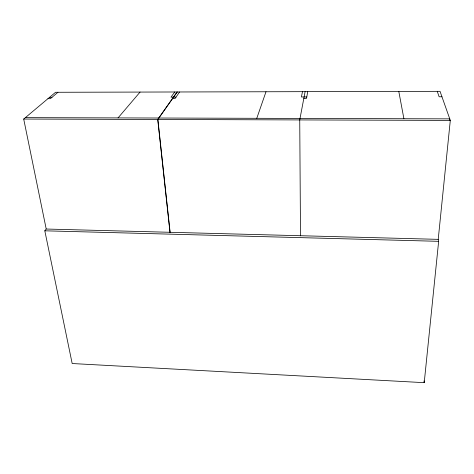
<?xml version="1.0" encoding="UTF-8"?>
<svg xmlns="http://www.w3.org/2000/svg" width="474" height="474" viewBox="0 0 474 474"><rect width="100%" height="100%" fill="white"/><g stroke="black" fill="none" stroke-linecap="round" stroke-linejoin="round"><path stroke-width="0.71" d="M449.613 120.283L449.755 118.861L25.371 117.641M438.219 239.352L46.221 229.031L44.811 230.808L72.178 363.528L424.218 382.672L438.646 241.325L438.219 239.352L450.3 120.402L440.032 91.328L55.565 92.282L23.7 119.045L46.197 228.912M307.733 91.654L306.53 98.391L303.828 98.396M305.108 91.66L299.74 119.922L300.504 235.839M302.477 91.666L301.417 96.969L306.785 96.963M256.784 118.304L265.997 91.76M179.581 91.974L175.024 98.539L172.465 98.545M177.211 91.98L157.872 119.472L170.142 232.592M177.086 91.98L157.729 119.472L170.018 232.586M174.716 91.986L171.025 97.158L175.99 97.146M118.05 117.907L140.067 92.069M57.941 92.276L50.374 98.681L47.945 98.687M49.557 97.33L51.974 97.324M441.952 96.773L439.12 96.773L437.259 91.334M23.7 119.045L450.3 120.402M44.811 230.808L438.646 241.325M398.794 91.429L403.901 118.731M423.981 380.889L424.218 382.672"/></g></svg>
